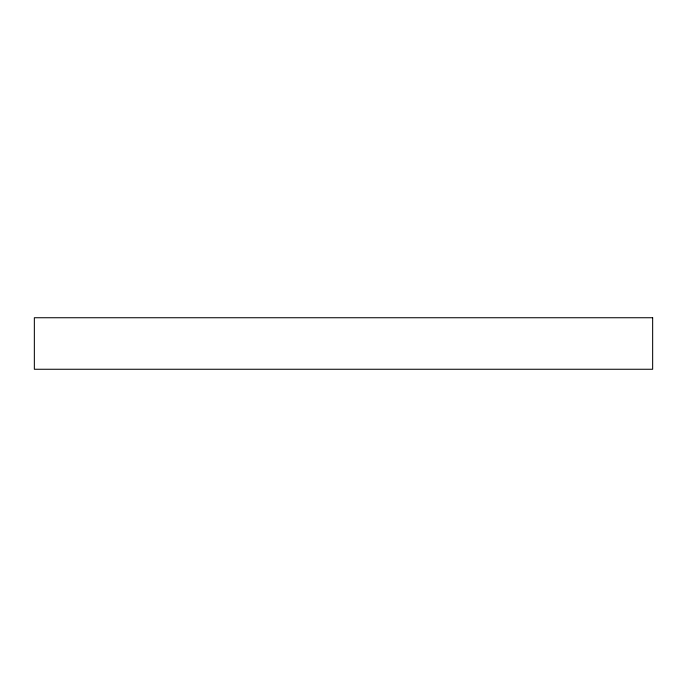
<?xml version="1.0" encoding="UTF-8"?>
<svg xmlns="http://www.w3.org/2000/svg" width="687" height="687" viewBox="0 0 687 687"><rect width="100%" height="100%" fill="white"/><g stroke="black" fill="none" stroke-linecap="round" stroke-linejoin="round"><path stroke-width="1.03" d="M652.65 317.738L34.35 317.738L34.35 369.262L652.65 369.262L652.65 317.738"/></g></svg>
